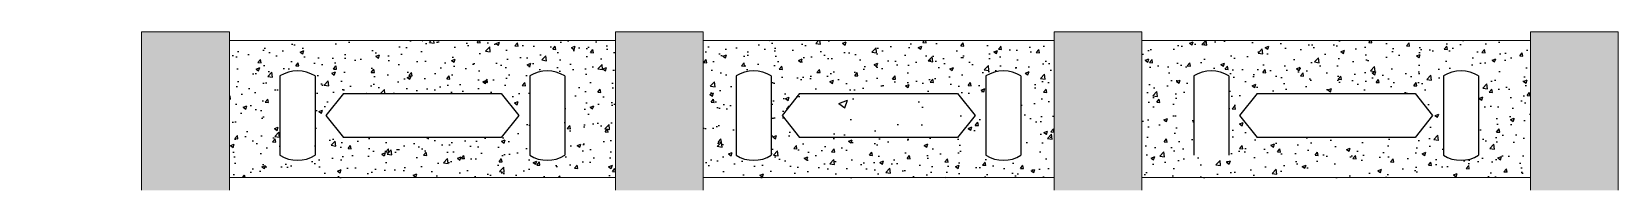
# Model space of a CAD drawing. Header units: inches. Extents: x 6 to 323, y 9 to 93.
# Drawn here: x 77.06 to 86.1, y 92.32 to 93.22 of the extents above.
import ezdxf

# ---------------------------------------------------------------- set-up
doc = ezdxf.new("R2010")
doc.units = ezdxf.units.IN
doc.header["$MEASUREMENT"] = 0
for name, color, linetype, lineweight in [('hach', 251, 'Continuous', 0), ('hand wall', 5, 'Continuous', 9), ('wall', 4, 'Continuous', 13)]:
    doc.layers.add(name, color=color, linetype=linetype, lineweight=lineweight)
pattern_1 = [(50, (23.7942, 73.173), (0.21517805, -0.01882564), [0.0225, -0.2475]), (355, (23.7942, 73.173), (-0.0416254, 0.22565764), [0.018, -0.198]), (100.4514, (23.81213, 73.17143), (0.1735528, 0.20683186), [0.01912206, -0.2103426]), (46.1842, (23.7942, 73.233), (0.3201723, -0.0496557), [0.03375, -0.37125]), (96.6356, (23.82088, 73.22886), (0.2803988, 0.2922354), [0.0286831, -0.3155139]), (351.1842, (23.7942, 73.233), (0.2803986, 0.2922356), [0.027, -0.297]), (21, (23.8242, 73.218), (0.1790721, -0.12078567), [0.0225, -0.2475]), (326, (23.8242, 73.218), (0.0729946, 0.217545), [0.018, -0.198]), (71.4514, (23.83912, 73.20793), (0.2520668, 0.09675915), [0.01912206, -0.2103426]), (37.5, (23.7942, 73.173), (0.00364796, 0.09986816), [0, -0.1956, 0, -0.201, 0, -0.19875]), (7.5, (23.7942, 73.173), (0.07892086, 0.11832351), [0, -0.1146, 0, -0.1911, 0, -0.07575]), (327.5, (23.7273, 73.173), (0.16014673, -0.00676646), [0, -0.075, 0, -0.234, 0, -0.3105]), (317.5, (23.6973, 73.173), (0.17495585, 0.0300315), [0, -0.0975, 0, -0.1554, 0, -0.2205])]

msp = doc.modelspace()

# ---------------------------------------------------------------- hatches: boundary and pattern name
h = msp.add_hatch()
h.set_pattern_fill('AR-CONC', color=256, scale=0.07, style=0)
h.set_pattern_definition([(50, (23.7942, 73.173), (0.502082, -0.0439265), [0.0525, -0.5775]), (355, (23.7942, 73.173), (-0.097126, 0.5265345), [0.042, -0.462]), (100.4514, (23.83604, 73.16934), (0.4049566, 0.4826077), [0.044618, -0.4907995]), (46.1842, (23.7942, 73.313), (0.747069, -0.1158633), [0.07875, -0.86625]), (96.6356, (23.85646, 73.30334), (0.654264, 0.6818825), [0.066927, -0.736199]), (351.1842, (23.7942, 73.313), (0.654263, 0.681883), [0.063, -0.693]), (21, (23.8642, 73.278), (0.417835, -0.2818332), [0.0525, -0.5775]), (326, (23.8642, 73.278), (0.1703207, 0.507605), [0.042, -0.462]), (71.4514, (23.899, 73.2545), (0.588156, 0.2257713), [0.044618, -0.4907995]), (37.5, (23.7942, 73.173), (0.0085119, 0.2330257), [0, -0.4564, 0, -0.469, 0, -0.46375]), (7.5, (23.7942, 73.173), (0.1841487, 0.2760882), [0, -0.2674, 0, -0.4459, 0, -0.17675]), (327.5, (23.6381, 73.173), (0.3736757, -0.0157884), [0, -0.175, 0, -0.546, 0, -0.7245]), (317.5, (23.5681, 73.173), (0.4082303, 0.0700735), [0, -0.2275, 0, -0.3626, 0, -0.5145])])
h.paths.add_polyline_path([(81.3349, 92.7422), (81.4349, 92.6172), (82.3349, 92.6172), (82.4349, 92.7422), (82.3349, 92.8672), (81.4349, 92.8672)], flags=17)
h.paths.add_polyline_path([(77.0586, 92.3652), (77.0586, 93.1707), (77.4849, 93.1707), (77.4849, 92.3652)], flags=9)
h = msp.add_hatch()
h.set_pattern_fill('AR-CONC', color=256, scale=0.03, style=0)
h.set_pattern_definition(pattern_1)
h.paths.add_polyline_path([(78.1849, 93.1679), (78.1849, 92.3894), (80.3849, 92.3894), (80.3849, 93.1679)])
h.paths.add_polyline_path([(79.7349, 92.8672), (79.8349, 92.7422), (79.7349, 92.6172), (78.8349, 92.6172), (78.7349, 92.7422), (78.8349, 92.8672)], flags=16)
h.paths.add_polyline_path([(78.6732, 92.9672), (78.6732, 92.5172, -0.294474), (78.4732, 92.5172), (78.4732, 92.9672, -0.294474)], flags=16)
h.paths.add_polyline_path([(79.8966, 92.9672, -0.294474), (80.0966, 92.9672), (80.0966, 92.5172, -0.294474), (79.8966, 92.5172)], flags=16)
h = msp.add_hatch()
h.set_pattern_fill('AR-CONC', color=256, scale=0.03, style=0)
h.set_pattern_definition(pattern_1)
h.paths.add_polyline_path([(82.8849, 93.1679), (80.8849, 93.1679), (80.8849, 92.3894), (82.8849, 92.3894)])
h.paths.add_polyline_path([(82.3349, 92.8672), (82.4349, 92.7422), (82.3349, 92.6172), (81.4349, 92.6172), (81.3349, 92.7422), (81.4349, 92.8672)], flags=16)
h.paths.add_polyline_path([(81.2732, 92.9672), (81.2732, 92.5172, -0.294474), (81.0732, 92.5172), (81.0732, 92.9672, -0.294474)], flags=16)
h.paths.add_polyline_path([(82.4966, 92.9672, -0.294474), (82.6966, 92.9672), (82.6966, 92.5172, -0.294474), (82.4966, 92.5172)], flags=16)
h = msp.add_hatch()
h.set_pattern_fill('AR-CONC', color=256, scale=0.03, style=0)
h.set_pattern_definition(pattern_1)
h.paths.add_polyline_path([(85.6006, 93.1679), (83.3849, 93.1679), (83.3849, 92.3894), (85.6006, 92.3894)])
h.paths.add_polyline_path([(84.9427, 92.8672), (85.0427, 92.7422), (84.9427, 92.6172), (84.0427, 92.6172), (83.9427, 92.7422), (84.0427, 92.8672)], flags=16)
h.paths.add_polyline_path([(83.8811, 92.9672), (83.8811, 92.5172, -0.294474), (83.6811, 92.5172), (83.6811, 92.9672, -0.294474)], flags=16)
h.paths.add_polyline_path([(85.1044, 92.9672, -0.294474), (85.3044, 92.9672), (85.3044, 92.5172, -0.294474), (85.1044, 92.5172)], flags=16)
at = {"layer": 'hach'}
h = msp.add_hatch(dxfattribs=at)
h.set_pattern_fill('AR-SAND', color=256, scale=0.098, style=0)
h.set_pattern_definition([(37.5, (77.6849, 92.31792), (-0.0061733, 0.1888287), [0, -0.14896, 0, -0.1666, 0, -0.15925]), (7.5, (77.6849, 92.31792), (0.173438, 0.27657), [0, -0.08036, 0, -0.13426, 0, -0.05145]), (327.5, (77.56435, 92.31792), (0.305186, 0.0005546), [0, -0.049, 0, -0.1764, 0, -0.2303]), (317.5, (77.56435, 92.31792), (0.2946004, 0.086012), [0, -0.0245, 0, -0.11564, 0, -0.1323])])
h.paths.add_polyline_path([(77.6849, 92.3179), (78.1849, 92.3179), (78.1849, 93.2179), (77.6849, 93.2179)])
h.paths.add_polyline_path([(80.3849, 92.3179), (80.8849, 92.3179), (80.8849, 93.2179), (80.3849, 93.2179)])
h.paths.add_polyline_path([(83.3849, 93.2179), (82.8849, 93.2179), (82.8849, 92.3179), (83.3849, 92.3179)])
h.paths.add_polyline_path([(86.1006, 93.2179), (85.6006, 93.2179), (85.6006, 92.3179), (86.1006, 92.3179)])
h.paths.add_polyline_path([(77.0586, 92.3652), (77.0586, 93.1707), (77.4849, 93.1707), (77.4849, 92.3652)], flags=9)

# ---------------------------------------------------------------- linework, layer by layer
for p, q in [((78.4732, 92.9672), (78.4732, 92.5172)), ((78.6732, 92.9672), (78.6732, 92.5172)), ((79.8966, 92.9672), (79.8966, 92.5172)), ((80.0966, 92.9672), (80.0966, 92.5172)), ((81.0732, 92.9672), (81.0732, 92.5172)), ((81.2732, 92.9672), (81.2732, 92.5172)), ((82.4966, 92.9672), (82.4966, 92.5172)), ((82.6966, 92.9672), (82.6966, 92.5172)), ((83.6811, 92.9672), (83.6811, 92.5172)), ((83.8811, 92.9672), (83.8811, 92.5172)), ((85.1044, 92.9672), (85.1044, 92.5172)), ((85.3044, 92.9672), (85.3044, 92.5172)), ((78.8349, 92.8672), (78.7349, 92.7422)), ((78.8349, 92.8672), (79.7349, 92.8672)), ((79.7349, 92.8672), (79.8349, 92.7422)), ((81.4349, 92.8672), (81.3349, 92.7422)), ((81.4349, 92.8672), (82.3349, 92.8672)), ((82.3349, 92.8672), (82.4349, 92.7422)), ((84.0427, 92.8672), (83.9427, 92.7422)), ((84.0427, 92.8672), (84.9427, 92.8672)), ((84.9427, 92.8672), (85.0427, 92.7422)), ((78.7349, 92.7422), (78.8349, 92.6172)), ((79.8349, 92.7422), (79.7349, 92.6172)), ((81.3349, 92.7422), (81.4349, 92.6172)), ((82.4349, 92.7422), (82.3349, 92.6172)), ((83.9427, 92.7422), (84.0427, 92.6172)), ((85.0427, 92.7422), (84.9427, 92.6172)), ((79.7349, 92.6172), (78.8349, 92.6172)), ((82.3349, 92.6172), (81.4349, 92.6172)), ((84.9427, 92.6172), (84.0427, 92.6172))]:
    msp.add_line(p, q)
for centre, start, end in [((78.5732, 92.8121), 57.1833, 122.8167), ((79.9966, 92.8121), 57.1833, 122.8167), ((81.1732, 92.8121), 57.1833, 122.8167), ((82.5966, 92.8121), 57.1833, 122.8167), ((83.7811, 92.8121), 57.1833, 122.8167), ((85.2044, 92.8121), 57.1833, 122.8167), ((78.5732, 92.6722), 237.1833, 302.8167), ((79.9966, 92.6722), 237.1833, 302.8167), ((81.1732, 92.6722), 237.1833, 302.8167), ((82.5966, 92.6722), 237.1833, 302.8167), ((85.2044, 92.6722), 237.1833, 302.8167)]:
    msp.add_arc(centre, 0.1845, start, end)
at = {"layer": 'hand wall'}
for p, q in [((78.1849, 93.1679), (80.3849, 93.1679)), ((80.8849, 93.1679), (82.8849, 93.1679)), ((83.3849, 93.1679), (85.6006, 93.1679)), ((78.1849, 92.3894), (80.3849, 92.3894)), ((80.8849, 92.3894), (82.8849, 92.3894)), ((83.3849, 92.3894), (85.6006, 92.3894))]:
    msp.add_line(p, q, dxfattribs=at)
at = {"layer": 'wall'}
for p, q in [((77.6849, 93.2179), (78.1849, 93.2179)), ((77.6849, 92.3179), (77.6849, 93.2179)), ((78.1849, 92.3179), (78.1849, 93.2179)), ((80.3849, 93.2179), (80.8849, 93.2179)), ((80.3849, 92.3179), (80.3849, 93.2179)), ((80.8849, 92.3179), (80.8849, 93.2179)), ((82.8849, 93.2179), (83.3849, 93.2179)), ((82.8849, 92.3179), (82.8849, 93.2179)), ((83.3849, 92.3179), (83.3849, 93.2179)), ((85.6006, 93.2179), (86.1006, 93.2179)), ((85.6006, 92.3179), (85.6006, 93.2179)), ((86.1006, 92.3179), (86.1006, 93.2179))]:
    msp.add_line(p, q, dxfattribs=at)

doc.saveas('drawing.dxf')
